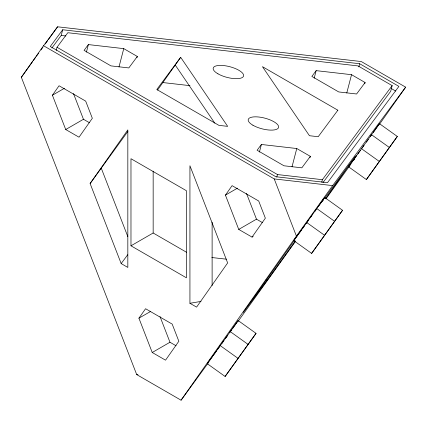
<?xml version="1.0" encoding="UTF-8"?>
<svg xmlns="http://www.w3.org/2000/svg" width="427" height="427" viewBox="0 0 427 427"><rect width="100%" height="100%" fill="white"/><g stroke="black" fill="none" stroke-linecap="round" stroke-linejoin="round"><path stroke-width="0.64" d="M56.199 50.434L57.021 47.274L67.818 32.719L358.045 65.918L392.162 85.619L390.684 91.298L322.892 182.703M51.902 48L61.216 35.441L62.694 29.757L359.662 63.73L398.903 86.387L327.514 182.649L275.853 176.741L50.274 46.506L62.694 29.757M86.403 52.163L88.373 44.584L123.755 48.63L137.318 56.46L136.992 57.725M118.989 66.943L123.755 48.63M259.424 152.055L261.393 144.475L296.776 148.527L310.344 156.357L310.013 157.622M276.813 177.077L277.47 174.552L57.021 47.274M314.187 78.221L316.156 70.642L351.538 74.688L365.101 82.523L364.775 83.783M292.009 166.84L296.776 148.527M321.734 182.217L322.39 179.692L392.162 85.619M346.772 93.001L351.538 74.688M358.84 66.89L359.662 63.73M208.696 362.32L181.064 400.2L136.699 374.586L21.35 77.292L43.533 45.732L57.576 26.8L361.285 61.547L405.65 87.161L379.582 124.129M52.404 95.221L59.059 85.752L85.678 101.124L92.333 118.274L79.022 137.206L65.715 129.525L52.404 95.221L64.429 88.282M90.113 183.541L127.828 129.893L127.828 267.425L121.172 263.582L90.113 183.541L127.903 131.377M157.542 90.07L180.674 57.314L227.676 126.36L218.918 125.357L156.805 89.499L180.674 57.314M138.919 318.19L145.57 308.726L172.188 324.093L178.844 341.242L165.537 360.18L152.225 352.494L138.919 318.19L150.368 311.582M225.429 195.112L232.085 185.649L258.703 201.016L265.354 218.165L252.047 237.102L238.736 229.416L225.429 195.112L237.449 188.174M181.064 400.2L296.413 236.099L332.633 185.606L405.65 87.161M207.255 363.692L238.186 320.581L256.04 333.364L225.109 376.475L207.255 363.692L212.304 356.828M293.765 240.614L324.696 197.504L342.55 210.287L311.619 253.398L293.765 240.614L297.267 235.896M232.405 328.806L238.186 320.581M318.553 206.241L324.696 197.504M325.518 198.758L355.611 155.951L324.717 198.112M348.528 166.776L379.459 123.67L397.313 136.453L366.382 179.559L348.528 166.776L352.419 161.534M373.315 132.407L379.459 123.67M225.109 376.475L256.04 333.364M311.619 253.398L342.55 210.287M366.382 179.559L397.313 136.453M21.35 77.292L32.527 61.712M33.295 60.639L35.606 57.415M36.38 56.343L38.692 53.119M41.003 49.9L42.93 47.21M45.241 43.992L47.552 40.768M48.326 39.69L57.576 26.8M298.041 234.829L301.526 229.977M302.3 228.899L304.622 225.659M306.17 223.502L308.881 219.729M310.429 217.573L311.977 215.411M314.683 211.637L316.231 209.481M294.513 240.214L243.315 312.468L267.185 280.283L295.447 240.897M322.396 201.347L323.559 199.729M213.078 355.75L216.564 350.898M217.338 349.814L219.659 346.58M221.592 343.884L223.913 340.645M225.461 338.488L227.399 335.793M229.721 332.558L231.653 329.857M352.803 160.995L356.673 155.604M357.837 153.982L360.543 150.208M362.091 148.052L364.028 145.351M366.35 142.116L368.282 139.421M370.22 136.72L371.378 135.103M237.828 321.718L295.308 241.602M325.988 198.838L350.845 164.192M353.561 160.403L354.73 158.775M88.373 44.584L84.082 50.37L110.956 65.886L128.815 67.93L137.318 56.46M121.172 263.582L127.753 254.7M261.393 144.475L257.102 150.267L283.976 165.783L301.836 167.827L310.344 156.357M316.156 70.642L311.865 76.428L338.739 91.944L356.598 93.988L365.101 82.523M65.715 129.525L83.462 119.277L89.563 122.8M130.977 245.803L186.428 277.822L186.428 190.73L130.977 158.716L130.977 245.803L153.16 232.998L186.663 252.341M238.736 229.416L256.483 219.174L262.584 222.697M252.047 237.102L253.19 236.441M152.225 352.494L169.973 342.251L176.073 345.769M189.935 303.282L196.591 307.125L227.644 262.941L189.935 165.751L189.935 303.282L201.026 301.409M61.216 35.441L65.849 35.969M162.927 82.56L189.967 85.656M277.47 174.552L322.39 179.692M43.533 45.732L274.23 178.924L332.633 185.606M211.835 257.524L226.401 259.189M136.699 374.586L138.012 374.735M391.079 88.405L395.696 91.074M266.042 279.626L267.185 280.283M371.357 134.59L389.21 147.374M361.327 148.569L379.181 161.358M316.594 208.424L334.448 221.207M306.565 222.408L324.419 235.192M230.084 331.501L247.938 344.285M220.054 345.486L237.908 358.269M175.241 65.043L214.77 123.115M274.23 178.924L296.413 236.099M246.502 193.447L256.483 219.174M73.476 93.55L83.462 119.277M159.992 316.519L169.973 342.251M101.348 168.393L127.828 236.649M212.118 222.184L212.118 285.53M153.16 171.168L153.16 232.998M337.864 110.214L318.206 136.715L309.447 135.717L262.445 66.671L337.864 110.214M252.955 125.244A15.687 5.519 14.6 0 0 278.249 128.137A15.687 5.519 14.6 0 0 259.04 117.046A15.687 5.519 14.6 0 0 252.955 125.244M217.941 73.807A15.687 5.519 14.6 0 0 243.235 76.7A15.687 5.519 14.6 0 0 224.02 65.609A15.687 5.519 14.6 0 0 217.941 73.807"/></g></svg>
